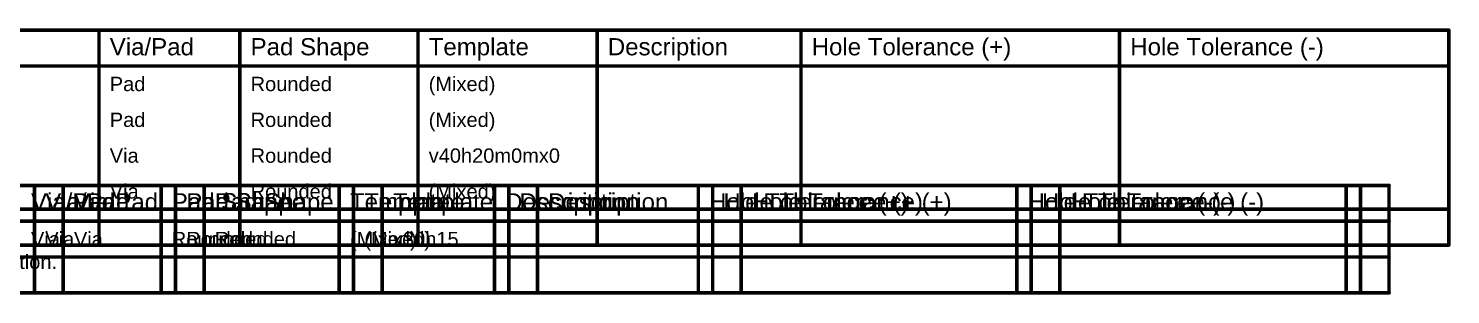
# Model space of a CAD drawing. Header units: inches. Extents: x -6 to 283, y -12 to 154.
# Drawn here: x 131.8 to 283, y 39.8 to 68.2 of the extents above; entities that cross this region are included whole.
import ezdxf

# ---------------------------------------------------------------- set-up
doc = ezdxf.new("R2010")
doc.units = ezdxf.units.IN
doc.layers.add('Drill Drawing', color=1, linetype='Continuous')
doc.styles.add('Arial', font='', dxfattribs={"height": 0.2})
doc.styles.get('Arial').set_extended_font_data('Arial')

msp = doc.modelspace()

# ---------------------------------------------------------------- linework, layer by layer
at = {"layer": 'Drill Drawing'}
for points in [[(12.82, 67.96, 0.381, 0.381, 0), (282.85, 67.96, 0.381, 0.381, 0)], [(139.31, 45.1, 0.381, 0.381, 0), (139.31, 67.96, 0.381, 0.381, 0)], [(154.29, 45.1, 0.381, 0.381, 0), (154.29, 67.96, 0.381, 0.381, 0)], [(173.23, 45.1, 0.381, 0.381, 0), (173.23, 67.96, 0.381, 0.381, 0)], [(192.28, 45.1, 0.381, 0.381, 0), (192.28, 67.96, 0.381, 0.381, 0)], [(213.96, 45.1, 0.381, 0.381, 0), (213.96, 67.96, 0.381, 0.381, 0)], [(247.84, 45.1, 0.381, 0.381, 0), (247.84, 67.96, 0.381, 0.381, 0)], [(282.85, 45.1, 0.381, 0.381, 0), (282.85, 67.96, 0.381, 0.381, 0)], [(12.82, 64.15, 0.381, 0.381, 0), (282.85, 64.15, 0.381, 0.381, 0)], [(12.82, 51.45, 0.381, 0.381, 0), (271.93, 51.45, 0.381, 0.381, 0)], [(12.82, 51.45, 0.381, 0.381, 0), (276.5, 51.45, 0.381, 0.381, 0)], [(12.82, 51.45, 0.381, 0.381, 0), (273.46, 51.45, 0.381, 0.381, 0)], [(132.45, 40.02, 0.381, 0.381, 0), (132.45, 51.45, 0.381, 0.381, 0)], [(135.5, 40.02, 0.381, 0.381, 0), (135.5, 51.45, 0.381, 0.381, 0)], [(145.91, 40.02, 0.381, 0.381, 0), (145.91, 51.45, 0.381, 0.381, 0)], [(147.43, 40.02, 0.381, 0.381, 0), (147.43, 51.45, 0.381, 0.381, 0)], [(150.48, 40.02, 0.381, 0.381, 0), (150.48, 51.45, 0.381, 0.381, 0)], [(164.85, 40.02, 0.381, 0.381, 0), (164.85, 51.45, 0.381, 0.381, 0)], [(166.38, 40.02, 0.381, 0.381, 0), (166.38, 51.45, 0.381, 0.381, 0)], [(169.42, 40.02, 0.381, 0.381, 0), (169.42, 51.45, 0.381, 0.381, 0)], [(181.36, 40.02, 0.381, 0.381, 0), (181.36, 51.45, 0.381, 0.381, 0)], [(182.88, 40.02, 0.381, 0.381, 0), (182.88, 51.45, 0.381, 0.381, 0)], [(185.93, 40.02, 0.381, 0.381, 0), (185.93, 51.45, 0.381, 0.381, 0)], [(203.04, 40.02, 0.381, 0.381, 0), (203.04, 51.45, 0.381, 0.381, 0)], [(204.57, 40.02, 0.381, 0.381, 0), (204.57, 51.45, 0.381, 0.381, 0)], [(207.61, 40.02, 0.381, 0.381, 0), (207.61, 51.45, 0.381, 0.381, 0)], [(236.92, 40.02, 0.381, 0.381, 0), (236.92, 51.45, 0.381, 0.381, 0)], [(238.44, 40.02, 0.381, 0.381, 0), (238.44, 51.45, 0.381, 0.381, 0)], [(241.49, 40.02, 0.381, 0.381, 0), (241.49, 51.45, 0.381, 0.381, 0)], [(271.93, 40.02, 0.381, 0.381, 0), (271.93, 51.45, 0.381, 0.381, 0)], [(273.46, 40.02, 0.381, 0.381, 0), (273.46, 51.45, 0.381, 0.381, 0)], [(276.5, 40.02, 0.381, 0.381, 0), (276.5, 51.45, 0.381, 0.381, 0)], [(12.82, 48.91, 0.381, 0.381, 0), (282.85, 48.91, 0.381, 0.381, 0)], [(12.82, 47.64, 0.381, 0.381, 0), (271.93, 47.64, 0.381, 0.381, 0)], [(12.82, 47.64, 0.381, 0.381, 0), (276.5, 47.64, 0.381, 0.381, 0)], [(12.82, 47.64, 0.381, 0.381, 0), (273.46, 47.64, 0.381, 0.381, 0)], [(12.82, 45.1, 0.381, 0.381, 0), (282.85, 45.1, 0.381, 0.381, 0)], [(12.82, 43.83, 0.381, 0.381, 0), (271.93, 43.83, 0.381, 0.381, 0)], [(12.82, 43.83, 0.381, 0.381, 0), (276.5, 43.83, 0.381, 0.381, 0)], [(12.82, 43.83, 0.381, 0.381, 0), (273.46, 43.83, 0.381, 0.381, 0)], [(12.82, 40.02, 0.381, 0.381, 0), (271.93, 40.02, 0.381, 0.381, 0)], [(12.82, 40.02, 0.381, 0.381, 0), (276.5, 40.02, 0.381, 0.381, 0)], [(12.82, 40.02, 0.381, 0.381, 0), (273.46, 40.02, 0.381, 0.381, 0)]]:
    msp.add_lwpolyline(points, format="xyseb", dxfattribs=at)
for points in [[(139.21, 67.96, 0.191, 0.191, 1), (139.4, 67.96, 0.191, 0.191, 1)], [(154.19, 67.96, 0.191, 0.191, 1), (154.38, 67.96, 0.191, 0.191, 1)], [(173.14, 67.96, 0.191, 0.191, 1), (173.33, 67.96, 0.191, 0.191, 1)], [(192.18, 67.96, 0.191, 0.191, 1), (192.37, 67.96, 0.191, 0.191, 1)], [(213.87, 67.96, 0.191, 0.191, 1), (214.06, 67.96, 0.191, 0.191, 1)], [(247.74, 67.96, 0.191, 0.191, 1), (247.93, 67.96, 0.191, 0.191, 1)], [(282.76, 67.96, 0.191, 0.191, 1), (282.95, 67.96, 0.191, 0.191, 1)], [(282.76, 67.96, 0.191, 0.191, 1), (282.95, 67.96, 0.191, 0.191, 1)], [(282.76, 64.15, 0.191, 0.191, 1), (282.95, 64.15, 0.191, 0.191, 1)], [(132.35, 51.45, 0.191, 0.191, 1), (132.55, 51.45, 0.191, 0.191, 1)], [(135.4, 51.45, 0.191, 0.191, 1), (135.59, 51.45, 0.191, 0.191, 1)], [(145.81, 51.45, 0.191, 0.191, 1), (146, 51.45, 0.191, 0.191, 1)], [(147.34, 51.45, 0.191, 0.191, 1), (147.53, 51.45, 0.191, 0.191, 1)], [(150.38, 51.45, 0.191, 0.191, 1), (150.57, 51.45, 0.191, 0.191, 1)], [(164.76, 51.45, 0.191, 0.191, 1), (164.95, 51.45, 0.191, 0.191, 1)], [(166.28, 51.45, 0.191, 0.191, 1), (166.47, 51.45, 0.191, 0.191, 1)], [(169.33, 51.45, 0.191, 0.191, 1), (169.52, 51.45, 0.191, 0.191, 1)], [(181.26, 51.45, 0.191, 0.191, 1), (181.45, 51.45, 0.191, 0.191, 1)], [(182.79, 51.45, 0.191, 0.191, 1), (182.98, 51.45, 0.191, 0.191, 1)], [(185.83, 51.45, 0.191, 0.191, 1), (186.02, 51.45, 0.191, 0.191, 1)], [(202.95, 51.45, 0.191, 0.191, 1), (203.14, 51.45, 0.191, 0.191, 1)], [(204.47, 51.45, 0.191, 0.191, 1), (204.66, 51.45, 0.191, 0.191, 1)], [(207.52, 51.45, 0.191, 0.191, 1), (207.71, 51.45, 0.191, 0.191, 1)], [(236.82, 51.45, 0.191, 0.191, 1), (237.01, 51.45, 0.191, 0.191, 1)], [(238.35, 51.45, 0.191, 0.191, 1), (238.54, 51.45, 0.191, 0.191, 1)], [(241.39, 51.45, 0.191, 0.191, 1), (241.58, 51.45, 0.191, 0.191, 1)], [(271.84, 51.45, 0.191, 0.191, 1), (272.03, 51.45, 0.191, 0.191, 1)], [(271.84, 51.45, 0.191, 0.191, 1), (272.03, 51.45, 0.191, 0.191, 1)], [(273.36, 51.45, 0.191, 0.191, 1), (273.55, 51.45, 0.191, 0.191, 1)], [(273.36, 51.45, 0.191, 0.191, 1), (273.55, 51.45, 0.191, 0.191, 1)], [(276.41, 51.45, 0.191, 0.191, 1), (276.6, 51.45, 0.191, 0.191, 1)], [(276.41, 51.45, 0.191, 0.191, 1), (276.6, 51.45, 0.191, 0.191, 1)], [(282.76, 48.91, 0.191, 0.191, 1), (282.95, 48.91, 0.191, 0.191, 1)], [(271.84, 47.64, 0.191, 0.191, 1), (272.03, 47.64, 0.191, 0.191, 1)], [(273.36, 47.64, 0.191, 0.191, 1), (273.55, 47.64, 0.191, 0.191, 1)], [(276.41, 47.64, 0.191, 0.191, 1), (276.6, 47.64, 0.191, 0.191, 1)], [(139.21, 45.1, 0.191, 0.191, 1), (139.4, 45.1, 0.191, 0.191, 1)], [(154.19, 45.1, 0.191, 0.191, 1), (154.38, 45.1, 0.191, 0.191, 1)], [(173.14, 45.1, 0.191, 0.191, 1), (173.33, 45.1, 0.191, 0.191, 1)], [(192.18, 45.1, 0.191, 0.191, 1), (192.37, 45.1, 0.191, 0.191, 1)], [(213.87, 45.1, 0.191, 0.191, 1), (214.06, 45.1, 0.191, 0.191, 1)], [(247.74, 45.1, 0.191, 0.191, 1), (247.93, 45.1, 0.191, 0.191, 1)], [(271.84, 43.83, 0.191, 0.191, 1), (272.03, 43.83, 0.191, 0.191, 1)], [(273.36, 43.83, 0.191, 0.191, 1), (273.55, 43.83, 0.191, 0.191, 1)], [(276.41, 43.83, 0.191, 0.191, 1), (276.6, 43.83, 0.191, 0.191, 1)], [(282.76, 45.1, 0.191, 0.191, 1), (282.95, 45.1, 0.191, 0.191, 1)], [(282.76, 45.1, 0.191, 0.191, 1), (282.95, 45.1, 0.191, 0.191, 1)], [(132.35, 40.02, 0.191, 0.191, 1), (132.55, 40.02, 0.191, 0.191, 1)], [(135.4, 40.02, 0.191, 0.191, 1), (135.59, 40.02, 0.191, 0.191, 1)], [(145.81, 40.02, 0.191, 0.191, 1), (146, 40.02, 0.191, 0.191, 1)], [(147.34, 40.02, 0.191, 0.191, 1), (147.53, 40.02, 0.191, 0.191, 1)], [(150.38, 40.02, 0.191, 0.191, 1), (150.57, 40.02, 0.191, 0.191, 1)], [(164.76, 40.02, 0.191, 0.191, 1), (164.95, 40.02, 0.191, 0.191, 1)], [(166.28, 40.02, 0.191, 0.191, 1), (166.47, 40.02, 0.191, 0.191, 1)], [(169.33, 40.02, 0.191, 0.191, 1), (169.52, 40.02, 0.191, 0.191, 1)], [(181.26, 40.02, 0.191, 0.191, 1), (181.45, 40.02, 0.191, 0.191, 1)], [(182.79, 40.02, 0.191, 0.191, 1), (182.98, 40.02, 0.191, 0.191, 1)], [(185.83, 40.02, 0.191, 0.191, 1), (186.02, 40.02, 0.191, 0.191, 1)], [(202.95, 40.02, 0.191, 0.191, 1), (203.14, 40.02, 0.191, 0.191, 1)], [(204.47, 40.02, 0.191, 0.191, 1), (204.66, 40.02, 0.191, 0.191, 1)], [(207.52, 40.02, 0.191, 0.191, 1), (207.71, 40.02, 0.191, 0.191, 1)], [(236.82, 40.02, 0.191, 0.191, 1), (237.01, 40.02, 0.191, 0.191, 1)], [(238.35, 40.02, 0.191, 0.191, 1), (238.54, 40.02, 0.191, 0.191, 1)], [(241.39, 40.02, 0.191, 0.191, 1), (241.58, 40.02, 0.191, 0.191, 1)], [(271.84, 40.02, 0.191, 0.191, 1), (272.03, 40.02, 0.191, 0.191, 1)], [(271.84, 40.02, 0.191, 0.191, 1), (272.03, 40.02, 0.191, 0.191, 1)], [(273.36, 40.02, 0.191, 0.191, 1), (273.55, 40.02, 0.191, 0.191, 1)], [(273.36, 40.02, 0.191, 0.191, 1), (273.55, 40.02, 0.191, 0.191, 1)], [(276.41, 40.02, 0.191, 0.191, 1), (276.6, 40.02, 0.191, 0.191, 1)], [(276.41, 40.02, 0.191, 0.191, 1), (276.6, 40.02, 0.191, 0.191, 1)]]:
    msp.add_lwpolyline(points, format="xyseb", close=True, dxfattribs=at)

# ---------------------------------------------------------------- texts
at = {"layer": 'Drill Drawing', "style": 'Arial'}
for s, height, p in [('Via/Pad', 1.829, (140.45, 65.29)), ('Pad Shape', 1.829, (155.43, 65.29)), ('Template', 1.829, (174.37, 65.29)), ('Description', 1.8288, (193.42, 65.29)), ('Hole Tolerance (+)', 1.8288, (215.1, 65.29)), ('Hole Tolerance (-)', 1.8288, (248.98, 65.29)), ('Pad', 1.524, (140.45, 61.48)), ('Rounded', 1.524, (155.43, 61.48)), ('(Mixed)', 1.524, (174.37, 61.48)), ('Pad', 1.524, (140.45, 57.67)), ('Rounded', 1.524, (155.43, 57.67)), ('(Mixed)', 1.524, (174.37, 57.67)), ('Via', 1.524, (140.45, 53.86)), ('Rounded', 1.524, (155.43, 53.86)), ('v40h20m0mx0', 1.524, (174.37, 53.86)), ('Via', 1.524, (140.45, 50.05)), ('Rounded', 1.524, (155.43, 50.05)), ('(Mixed)', 1.524, (174.37, 50.05)), ('Via/Pad', 1.829, (132.07, 48.79)), ('Via/Pad', 1.829, (133.59, 48.79)), ('Via/Pad', 1.829, (136.64, 48.79)), ('Pad Shape', 1.829, (147.05, 48.79)), ('Pad Shape', 1.829, (148.58, 48.79)), ('Pad Shape', 1.829, (151.62, 48.79)), ('Template', 1.829, (166, 48.79)), ('Template', 1.829, (167.52, 48.79)), ('Template', 1.829, (170.57, 48.79)), ('Description', 1.8288, (182.5, 48.79)), ('Description', 1.8288, (184.02, 48.79)), ('Description', 1.8288, (187.07, 48.79)), ('Hole Tolerance (+)', 1.8288, (204.19, 48.79)), ('Hole Tolerance (+)', 1.8288, (205.71, 48.79)), ('Hole Tolerance (+)', 1.8288, (208.76, 48.79)), ('Hole Tolerance (-)', 1.8288, (238.06, 48.79)), ('Hole Tolerance (-)', 1.8288, (239.58, 48.79)), ('Hole Tolerance (-)', 1.8288, (242.63, 48.79)), ('Via', 1.524, (132.07, 44.98)), ('Via', 1.524, (133.59, 44.98)), ('Via', 1.524, (136.64, 44.98)), ('Rounded', 1.524, (147.05, 44.98)), ('Rounded', 1.524, (148.58, 44.98)), ('Rounded', 1.524, (151.62, 44.98)), ('(Mixed)', 1.524, (166, 44.98)), ('(Mixed)', 1.524, (167.52, 44.98)), ('v30h15', 1.524, (170.57, 44.98)), ('= Calculated from tool start centre position to tool end centre position.', 1.524, (69.35, 42.56))]:
    msp.add_text(s, height=height, dxfattribs=at).set_placement(p)

doc.saveas('drawing.dxf')
